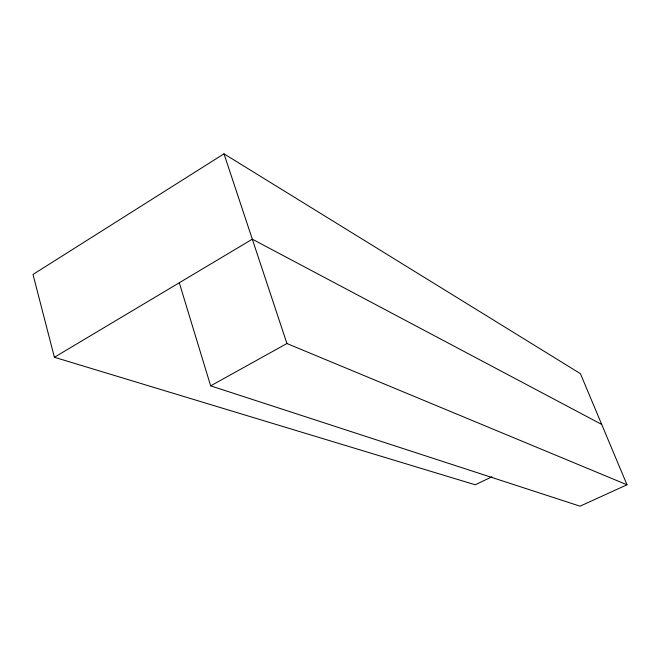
<?xml version="1.0" encoding="UTF-8"?>
<svg xmlns="http://www.w3.org/2000/svg" width="660" height="660" viewBox="0 0 660 660"><rect width="100%" height="100%" fill="white"/><g stroke="black" fill="none" stroke-linecap="round" stroke-linejoin="round"><path stroke-width="0.99" d="M179.289 282.76L210.647 385.852L580.041 506.179L627 484.786L580.42 373.659L223.987 153.821L33 274.453L54.4 357.274L475.216 484.778L491.956 476.792M54.4 357.274L252.318 239.2L601.697 424.421M210.647 385.852L286.935 343.53L627 484.786M223.987 153.821L286.935 343.53"/></g></svg>
